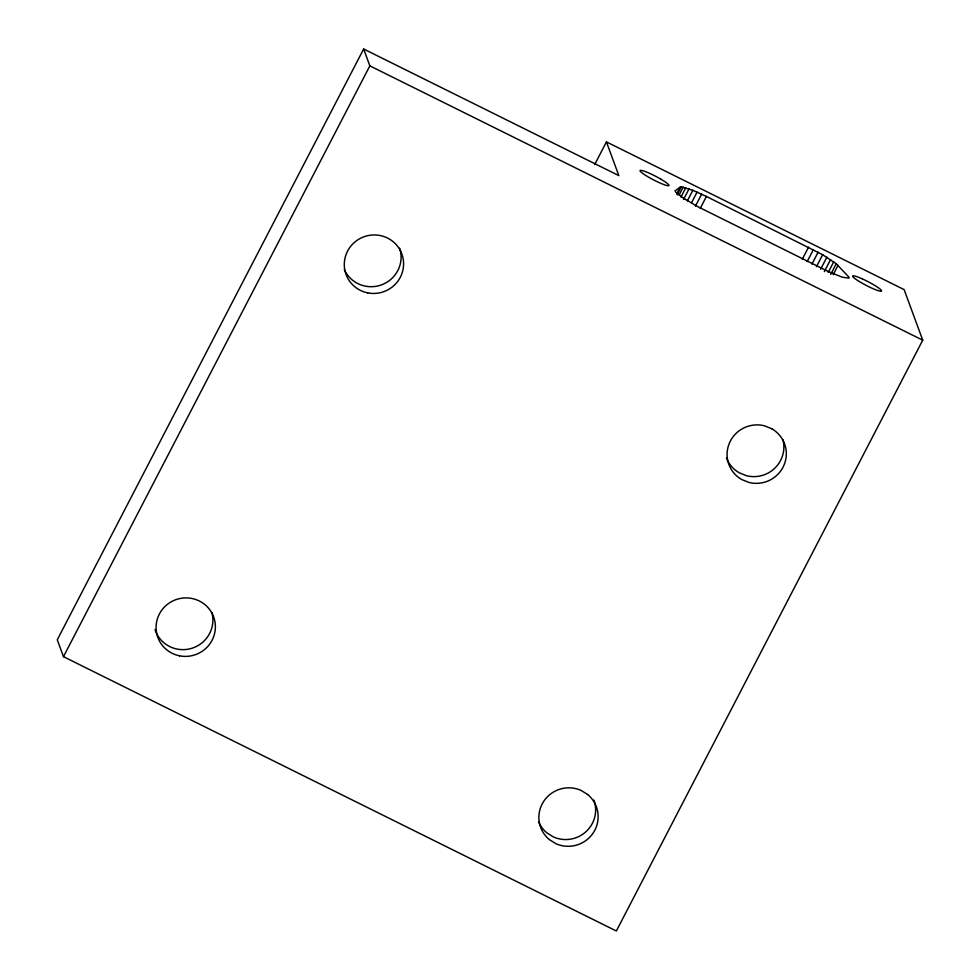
<?xml version="1.0" encoding="UTF-8"?>
<svg xmlns="http://www.w3.org/2000/svg" width="980" height="980" viewBox="0 0 980 980"><rect width="100%" height="100%" fill="white"/><g stroke="black" fill="none" stroke-linecap="round" stroke-linejoin="round"><path stroke-width="1.47" d="M606.424 141.892L618.833 175.604L363.654 49L57.269 639.817L63.467 656.673L616.346 931L922.731 340.183L904.124 289.602L606.424 141.892L594.676 164.554M63.467 656.673L369.852 65.856L363.654 49M676.776 193.734L680.23 187.07L681.333 186.874L692.848 190.292L706.421 196.453L822.673 254.714L836.246 263.743L849.084 277.316L848.95 278.136L842.212 277.168L828.198 271.472L697.184 206.364L682.766 197.715L675.931 192.3L674.975 190.916L680.23 187.07M677.192 194.873L681.333 186.874M679.067 195.106L683.207 187.107M680.965 197.103L685.804 187.768M683.526 199.504L689.05 188.846M687.311 200.961L692.848 190.292M691.562 202.738L697.086 192.08M695.433 206.143L701.655 194.15M700.198 208.446L706.421 196.453M802.351 259.124L808.573 247.132M807.177 261.587L813.4 249.594M811.918 264.135L818.141 252.142M816.45 266.707L822.673 254.714M820.64 269.218L826.863 257.226M824.364 271.607L830.587 259.614M828.223 272.464L833.747 261.807M830.721 274.4L836.246 263.743M833.184 274.694L838.023 265.36M369.852 65.856L922.731 340.183M399.693 248.21A29.719 29.192 -20.2 0 1 381.967 284.69A29.719 29.192 -20.2 0 1 344.323 269.561M211.925 612.598A29.719 29.192 -20.2 0 1 191.566 648.38A29.719 29.192 -20.2 0 1 155.012 629.65M782.922 439.677A29.719 29.192 -20.2 0 1 746.344 475.668L739.214 472.777A29.719 29.192 -20.2 0 1 726.462 457.979M593.917 800.109A29.719 29.192 -20.2 0 1 553.369 836.908L546.852 832.853A29.719 29.192 -20.2 0 1 538.657 821.926M771.713 428.726L764.584 425.835A29.719 29.192 -20.2 0 0 741.689 479.514L748.818 482.405A29.719 29.192 -20.2 0 0 771.713 428.726M862.327 278.884L858.946 277.438A16.293 2.083 27.4 0 0 859.656 281.738A16.293 2.083 27.4 0 0 881.51 291.072A16.293 2.083 27.4 0 0 862.327 278.884M660.839 179.156L657.249 177.135A16.293 2.083 27.4 0 0 640.467 171.476A16.293 2.083 27.4 0 0 663.681 184.51A16.293 2.083 27.4 0 0 660.839 179.156M587.657 794.511L581.14 790.456A29.719 29.192 -20.2 0 0 549.339 839.603L555.844 843.658A29.719 29.192 -20.2 0 0 587.657 794.511M179.45 655.804A29.719 29.192 -20.2 0 0 213.971 617.89A29.719 29.192 -20.2 0 0 163.77 607.735A29.719 29.192 -20.2 0 0 179.45 655.804M367.659 292.861A29.719 29.192 -20.2 0 0 402.18 254.959A29.719 29.192 -20.2 0 0 351.979 244.792A29.719 29.192 -20.2 0 0 367.659 292.861"/></g></svg>
